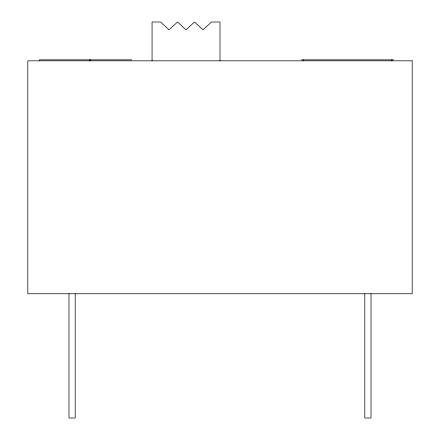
<?xml version="1.0" encoding="UTF-8"?>
<svg xmlns="http://www.w3.org/2000/svg" width="440" height="440" viewBox="0 0 440 440"><rect width="100%" height="100%" fill="white"/><g stroke="black" fill="none" stroke-linecap="round" stroke-linejoin="round"><path stroke-width="0.66" d="M131.753 59.851L39.468 59.851L39.468 60.825M301.4 59.851L393.685 59.851M391.842 59.851L391.842 60.825M371.025 293.766L371.025 418L364.81 418L364.81 293.766M303.248 59.851L303.248 60.825M220 60.874L220 22L211.508 22L203.016 29.81L194.524 22L186.032 29.81L177.535 22L169.043 29.81L160.551 22L152.059 22L152.059 60.825M90.519 59.851L90.519 60.825M89.689 59.851L89.689 60.825M75.191 293.766L75.191 418L68.975 418L68.975 293.766M412.175 60.825L27.825 60.825L27.825 293.766L412.175 293.766L412.175 60.825"/></g></svg>
